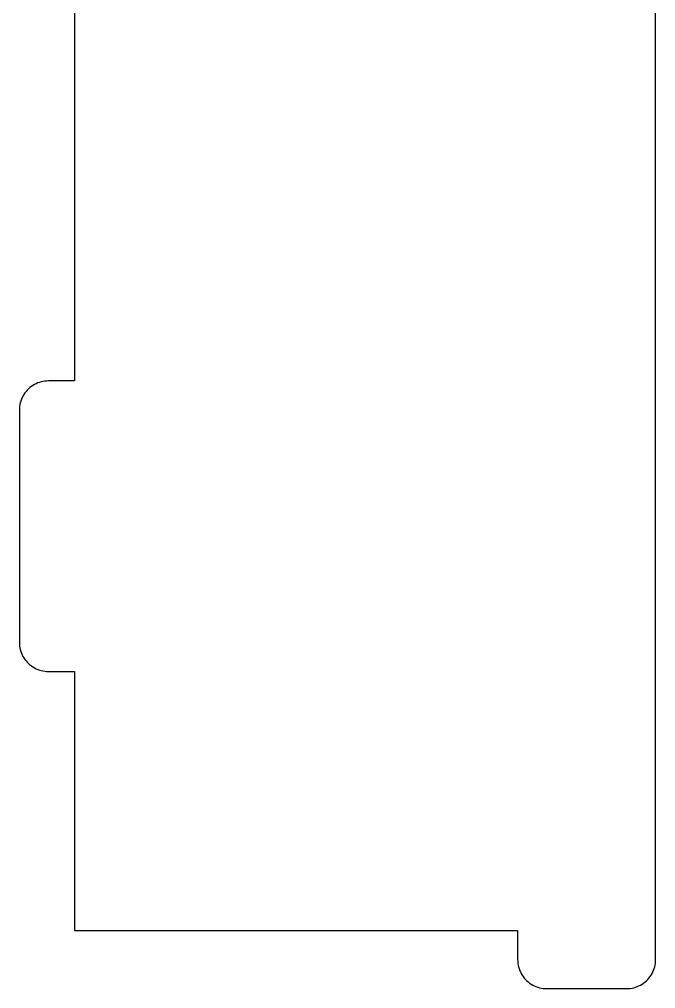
# Model space of a CAD drawing. Header units: metres. Extents: x 13 to 210, y -112 to 112.
# Drawn here: x 39.3 to 105, y -112 to -11.9 of the extents above; entities that cross this region are included whole.
import ezdxf

# ---------------------------------------------------------------- set-up
doc = ezdxf.new("R2010")
doc.units = ezdxf.units.M

msp = doc.modelspace()

# ---------------------------------------------------------------- linework, layer by layer
for p, q in [((105, -109), (105, 109)), ((45, 49.2424), (45, -49.2424)), ((40.3877, -49.9309), (40.2464, -50.0555)), ((40.5367, -49.8154), (40.3877, -49.9309)), ((40.6925, -49.7094), (40.5367, -49.8154)), ((40.8548, -49.6135), (40.6925, -49.7094)), ((41.0227, -49.5279), (40.8548, -49.6135)), ((41.1956, -49.4531), (41.0227, -49.5279)), ((41.373, -49.3893), (41.1956, -49.4531)), ((41.5539, -49.3367), (41.373, -49.3893)), ((41.7379, -49.2956), (41.5539, -49.3367)), ((41.924, -49.2661), (41.7379, -49.2956)), ((42.1116, -49.2483), (41.924, -49.2661)), ((42.3, -49.2424), (42.1116, -49.2483)), ((45, -49.2424), (42.3, -49.2424)), ((39.5855, -50.9651), (39.5107, -51.138)), ((39.6711, -50.7972), (39.5855, -50.9651)), ((39.767, -50.6349), (39.6711, -50.7972)), ((39.873, -50.4791), (39.767, -50.6349)), ((39.9885, -50.3302), (39.873, -50.4791)), ((40.1131, -50.1888), (39.9885, -50.3302)), ((40.2464, -50.0555), (40.1131, -50.1888)), ((39.3237, -51.8664), (39.3059, -52.054)), ((39.3531, -51.6803), (39.3237, -51.8664)), ((39.3943, -51.4964), (39.3531, -51.6803)), ((39.4468, -51.3154), (39.3943, -51.4964)), ((39.5107, -51.138), (39.4468, -51.3154)), ((39.3059, -52.054), (39.3, -52.2424)), ((39.3, -52.2424), (39.3, -76.2424)), ((39.3, -76.2424), (39.3059, -76.4308)), ((39.3059, -76.4308), (39.3237, -76.6184)), ((39.3237, -76.6184), (39.3531, -76.8046)), ((39.3531, -76.8046), (39.3943, -76.9885)), ((39.3943, -76.9885), (39.4468, -77.1695)), ((39.4468, -77.1695), (39.5107, -77.3468)), ((39.5107, -77.3468), (39.5855, -77.5197)), ((39.5855, -77.5197), (39.6711, -77.6877)), ((39.6711, -77.6877), (39.767, -77.8499)), ((39.767, -77.8499), (39.873, -78.0058)), ((39.873, -78.0058), (39.9885, -78.1547)), ((39.9885, -78.1547), (40.1131, -78.2961)), ((40.1131, -78.2961), (40.2464, -78.4293)), ((40.2464, -78.4293), (40.3877, -78.554)), ((40.3877, -78.554), (40.5367, -78.6695)), ((40.5367, -78.6695), (40.6925, -78.7754)), ((40.6925, -78.7754), (40.8548, -78.8713)), ((40.8548, -78.8713), (41.0227, -78.9569)), ((41.0227, -78.9569), (41.1956, -79.0317)), ((41.1956, -79.0317), (41.373, -79.0956)), ((41.373, -79.0956), (41.5539, -79.1482)), ((41.5539, -79.1482), (41.7379, -79.1893)), ((41.7379, -79.1893), (41.924, -79.2188)), ((41.924, -79.2188), (42.1116, -79.2365)), ((42.1116, -79.2365), (42.3, -79.2424)), ((42.3, -79.2424), (45, -79.2424)), ((45, -79.2424), (45, -106)), ((45, -106), (90.75, -106)), ((90.75, -106), (90.75, -109)), ((90.75, -109), (90.7559, -109.188)), ((104.994, -109.188), (105, -109)), ((90.7559, -109.188), (90.7737, -109.376)), ((90.7737, -109.376), (90.8031, -109.562)), ((90.8031, -109.562), (90.8443, -109.746)), ((90.8443, -109.746), (90.8968, -109.927)), ((90.8968, -109.927), (90.9607, -110.104)), ((90.9607, -110.104), (91.0355, -110.277)), ((104.714, -110.277), (104.789, -110.104)), ((104.789, -110.104), (104.853, -109.927)), ((104.853, -109.927), (104.906, -109.746)), ((104.906, -109.746), (104.947, -109.562)), ((104.947, -109.562), (104.976, -109.376)), ((104.976, -109.376), (104.994, -109.188)), ((91.0355, -110.277), (91.1211, -110.445)), ((91.1211, -110.445), (91.217, -110.607)), ((91.217, -110.607), (91.323, -110.763)), ((91.323, -110.763), (91.4385, -110.912)), ((91.4385, -110.912), (91.5631, -111.054)), ((91.5631, -111.054), (91.6964, -111.187)), ((104.054, -111.187), (104.187, -111.054)), ((104.187, -111.054), (104.312, -110.912)), ((104.312, -110.912), (104.427, -110.763)), ((104.427, -110.763), (104.533, -110.607)), ((104.533, -110.607), (104.629, -110.445)), ((104.629, -110.445), (104.714, -110.277)), ((91.6964, -111.187), (91.8377, -111.312)), ((91.8377, -111.312), (91.9866, -111.427)), ((91.9866, -111.427), (92.1425, -111.533)), ((92.1425, -111.533), (92.3047, -111.629)), ((92.3047, -111.629), (92.4727, -111.714)), ((92.4727, -111.714), (92.6456, -111.789)), ((92.6456, -111.789), (92.823, -111.853)), ((92.823, -111.853), (93.0039, -111.906)), ((93.0039, -111.906), (93.1879, -111.947)), ((93.1879, -111.947), (93.374, -111.976)), ((93.374, -111.976), (93.5616, -111.994)), ((93.5616, -111.994), (93.75, -112)), ((93.75, -112), (102, -112)), ((102, -112), (102.188, -111.994)), ((102.188, -111.994), (102.376, -111.976)), ((102.376, -111.976), (102.562, -111.947)), ((102.562, -111.947), (102.746, -111.906)), ((102.746, -111.906), (102.927, -111.853)), ((102.927, -111.853), (103.104, -111.789)), ((103.104, -111.789), (103.277, -111.714)), ((103.277, -111.714), (103.445, -111.629)), ((103.445, -111.629), (103.607, -111.533)), ((103.607, -111.533), (103.763, -111.427)), ((103.763, -111.427), (103.912, -111.312)), ((103.912, -111.312), (104.054, -111.187))]:
    msp.add_line(p, q)

doc.saveas('drawing.dxf')
